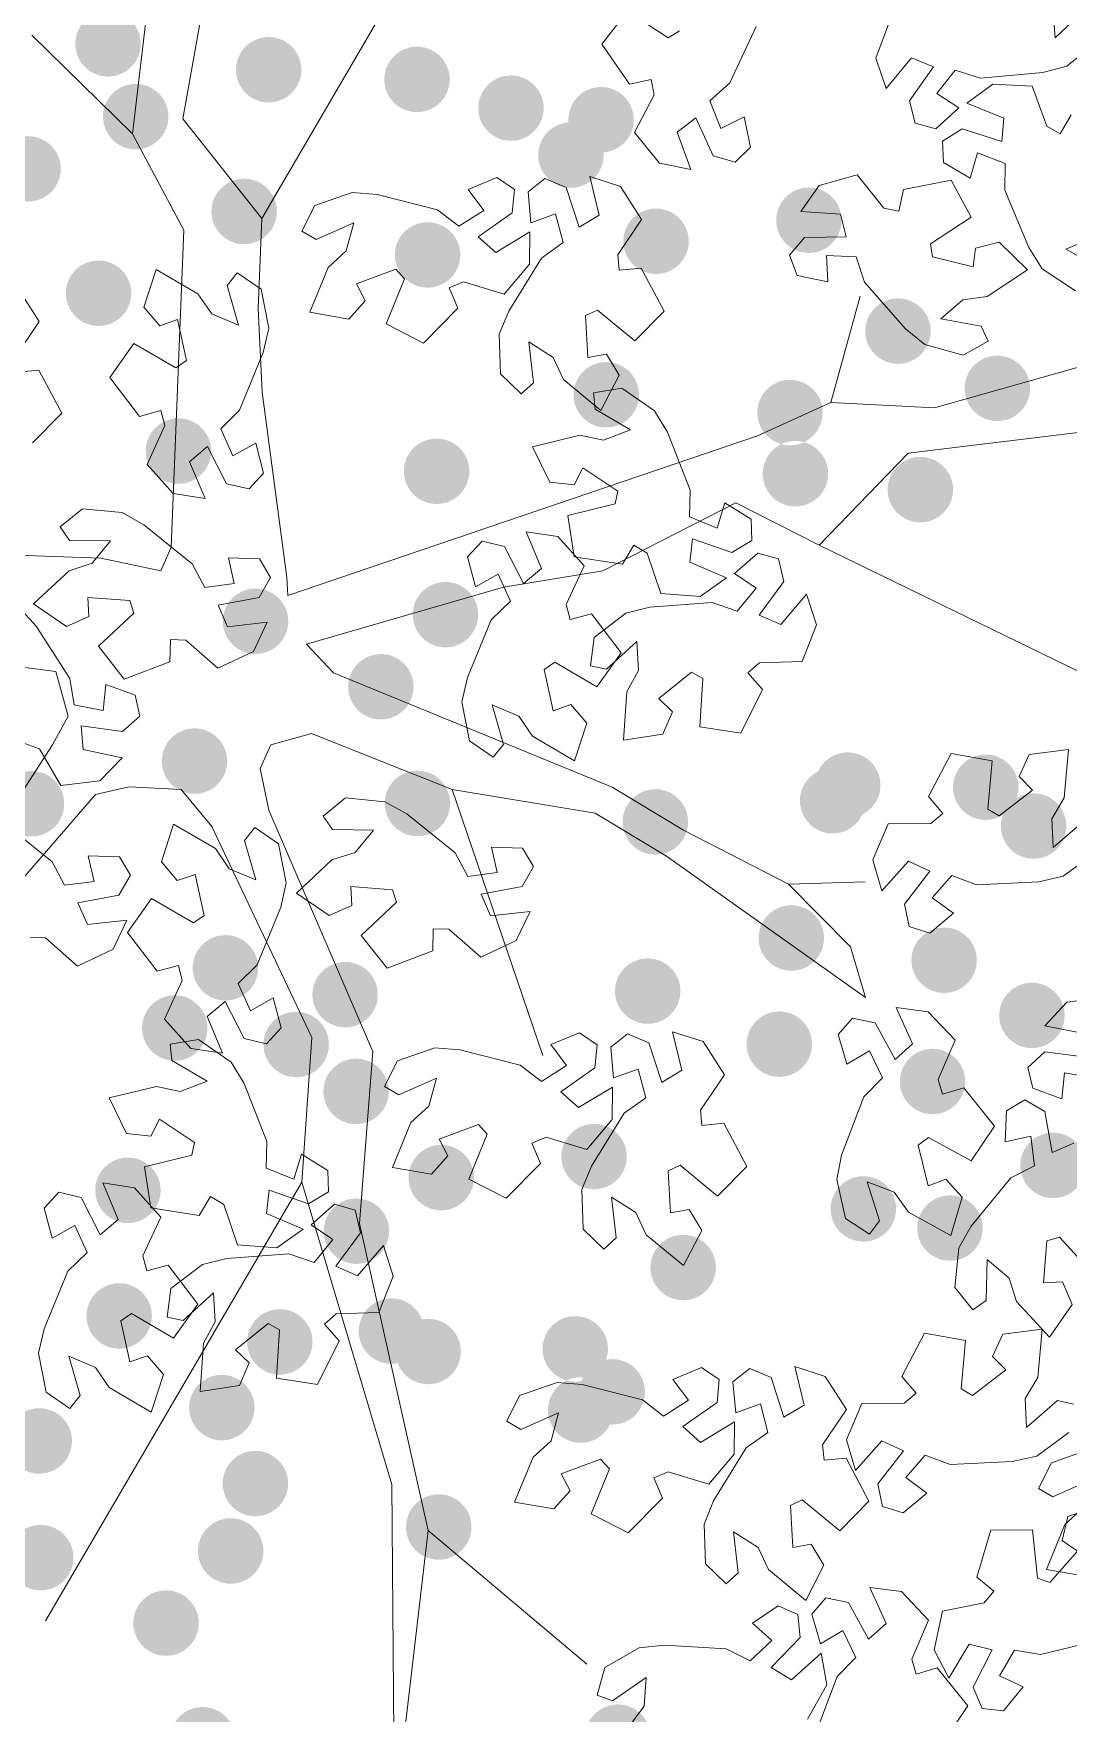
# Model space of a CAD drawing. Header units: millimetres. Extents: x 935 to 13922, y 3203 to 7816.
# Drawn here: x 5899.6 to 5955.5, y 3248.8 to 3339.5 of the extents above; entities that cross this region are included whole.
import ezdxf

# ---------------------------------------------------------------- set-up
doc = ezdxf.new("R2010")
doc.units = ezdxf.units.MM
doc.layers.add('ALBERI frutti - Fruit', color=7, linetype='Continuous', lineweight=5, true_color=0xfd8930)
doc.layers.add('Albero_tronco', color=7, linetype='Continuous', lineweight=5, true_color=0x846648)
doc.layers.add('ALBERO - TREE', color=96, linetype='Continuous', lineweight=5)

msp = doc.modelspace()

# ---------------------------------------------------------------- hatches: boundary and pattern name
at = {"layer": 'ALBERI frutti - Fruit', "lineweight": 30}
h = msp.add_hatch(color=256, dxfattribs=at)
h.dxf.hatch_style = 1
edge = h.paths.add_edge_path()
edge.add_arc((5879.353, 3369.494), 1.767, 0, 360)
edge = h.paths.add_edge_path()
edge.add_arc((5871.902, 3369.607), 1.767, 0, 360)
edge = h.paths.add_edge_path()
edge.add_arc((5881.849, 3357.175), 1.767, 0, 360)
edge = h.paths.add_edge_path()
edge.add_arc((5882.989, 3349.076), 1.767, 0, 360)
edge = h.paths.add_edge_path()
edge.add_arc((5906.652, 3354.479), 1.767, 0, 360)
edge = h.paths.add_edge_path()
edge.add_arc((5909.391, 3357.727), 1.767, 0, 360)
edge = h.paths.add_edge_path()
edge.add_arc((5894.21, 3343.027), 1.767, 0, 360)
edge = h.paths.add_edge_path()
edge.add_arc((5899.335, 3332.182), 1.767, 0, 360)
edge = h.paths.add_edge_path()
edge.add_arc((5903.652, 3338.933), 1.767, 0, 360)
edge = h.paths.add_edge_path()
edge.add_arc((5904.124, 3345.716), 1.767, 0, 360)
edge = h.paths.add_edge_path()
edge.add_arc((5939.302, 3353.604), 1.767, 0, 360)
edge = h.paths.add_edge_path()
edge.add_arc((5943.841, 3344.711), 1.767, 0, 360)
edge = h.paths.add_edge_path()
edge.add_arc((5947.578, 3351.588), 1.767, 0, 360)
edge = h.paths.add_edge_path()
edge.add_arc((5948.202, 3358.136), 1.767, 0, 360)
edge = h.paths.add_edge_path()
edge.add_arc((5939.95, 3359.336), 1.767, 0, 360)
edge = h.paths.add_edge_path()
edge.add_arc((5953.033, 3365.382), 1.767, 0, 360)
edge = h.paths.add_edge_path()
edge.add_arc((5942.182, 3366.746), 1.767, 0, 360)
edge = h.paths.add_edge_path()
edge.add_arc((5932.606, 3365.604), 1.767, 0, 360)
edge = h.paths.add_edge_path()
edge.add_arc((5917.784, 3372.902), 1.767, 0, 360)
edge = h.paths.add_edge_path()
edge.add_arc((5921.273, 3376.796), 1.767, 0, 360)
edge = h.paths.add_edge_path()
edge.add_arc((5940.171, 3384.403), 1.767, 0, 360)
edge = h.paths.add_edge_path()
edge.add_arc((5945.71, 3392.101), 1.767, 0, 360)
edge = h.paths.add_edge_path()
edge.add_arc((5939.881, 3387.707), 1.767, 0, 360)
edge = h.paths.add_edge_path()
edge.add_arc((5929.955, 3388.666), 1.767, 0, 360)
edge = h.paths.add_edge_path()
edge.add_arc((5924.81, 3404.142), 1.767, 0, 360)
edge = h.paths.add_edge_path()
edge.add_arc((5928.046, 3401.609), 1.767, 0, 360)
edge = h.paths.add_edge_path()
edge.add_arc((5932.644, 3396.953), 1.767, 0, 360)
edge = h.paths.add_edge_path()
edge.add_arc((5940.898, 3398.092), 1.767, 0, 360)
edge = h.paths.add_edge_path()
edge.add_arc((5902.538, 3394.149), 1.767, 0, 360)
edge = h.paths.add_edge_path()
edge.add_arc((5906.851, 3385.628), 1.767, 0, 360)
edge = h.paths.add_edge_path()
edge.add_arc((5911.016, 3376.437), 1.767, 0, 360)
edge = h.paths.add_edge_path()
edge.add_arc((5920.795, 3384.537), 1.767, 0, 360)
edge = h.paths.add_edge_path()
edge.add_arc((5898.914, 3366.584), 1.767, 0, 360)
edge = h.paths.add_edge_path()
edge.add_arc((5907.719, 3368.889), 1.767, 0, 360)
edge = h.paths.add_edge_path()
edge.add_arc((5915.853, 3356.28), 1.767, 0, 360)
edge = h.paths.add_edge_path()
edge.add_arc((5916.463, 3343.507), 1.767, 0, 360)
edge = h.paths.add_edge_path()
edge.add_arc((5920.338, 3337.012), 1.767, 0, 360)
edge = h.paths.add_edge_path()
edge.add_arc((5930.28, 3334.834), 1.767, 0, 360)
edge = h.paths.add_edge_path()
edge.add_arc((5920.91, 3327.535), 1.767, 0, 360)
edge = h.paths.add_edge_path()
edge.add_arc((5912.328, 3337.532), 1.767, 0, 360)
edge = h.paths.add_edge_path()
edge.add_arc((5911.005, 3329.882), 1.767, 0, 360)
edge = h.paths.add_edge_path()
edge.add_arc((5888.234, 3365.395), 1.767, 0, 360)
edge = h.paths.add_edge_path()
edge.add_arc((5919.757, 3366.604), 1.767, 0, 360)
edge = h.paths.add_edge_path()
edge.add_arc((5932.194, 3356.469), 1.767, 0, 360)
edge = h.paths.add_edge_path()
edge.add_arc((5879.98, 3391.027), 1.767, 0, 360)
edge = h.paths.add_edge_path()
edge.add_arc((5875.825, 3385.561), 1.767, 0, 360)
edge = h.paths.add_edge_path()
edge.add_arc((5892.255, 3383.828), 1.767, 0, 360)
edge = h.paths.add_edge_path()
edge.add_arc((5890.716, 3395.983), 1.767, 0, 360)
edge = h.paths.add_edge_path()
edge.add_arc((5904.544, 3403.684), 1.767, 0, 360)
edge = h.paths.add_edge_path()
edge.add_arc((5877.424, 3345.69), 1.767, 0, 360)
h = msp.add_hatch(color=256, dxfattribs=at)
h.dxf.hatch_style = 1
edge = h.paths.add_edge_path()
edge.add_arc((5879.957, 3300.813), 1.767, 0, 360)
edge = h.paths.add_edge_path()
edge.add_arc((5872.506, 3300.926), 1.767, 0, 360)
edge = h.paths.add_edge_path()
edge.add_arc((5882.453, 3288.493), 1.767, 0, 360)
edge = h.paths.add_edge_path()
edge.add_arc((5883.593, 3280.395), 1.767, 0, 360)
edge = h.paths.add_edge_path()
edge.add_arc((5907.256, 3285.797), 1.767, 0, 360)
edge = h.paths.add_edge_path()
edge.add_arc((5909.995, 3289.045), 1.767, 0, 360)
edge = h.paths.add_edge_path()
edge.add_arc((5894.814, 3274.345), 1.767, 0, 360)
edge = h.paths.add_edge_path()
edge.add_arc((5899.939, 3263.5), 1.767, 0, 360)
edge = h.paths.add_edge_path()
edge.add_arc((5904.256, 3270.251), 1.767, 0, 360)
edge = h.paths.add_edge_path()
edge.add_arc((5904.728, 3277.034), 1.767, 0, 360)
edge = h.paths.add_edge_path()
edge.add_arc((5939.906, 3284.923), 1.767, 0, 360)
edge = h.paths.add_edge_path()
edge.add_arc((5944.445, 3276.029), 1.767, 0, 360)
edge = h.paths.add_edge_path()
edge.add_arc((5948.182, 3282.907), 1.767, 0, 360)
edge = h.paths.add_edge_path()
edge.add_arc((5948.806, 3289.454), 1.767, 0, 360)
edge = h.paths.add_edge_path()
edge.add_arc((5940.554, 3290.654), 1.767, 0, 360)
edge = h.paths.add_edge_path()
edge.add_arc((5953.637, 3296.7), 1.767, 0, 360)
edge = h.paths.add_edge_path()
edge.add_arc((5942.786, 3298.065), 1.767, 0, 360)
edge = h.paths.add_edge_path()
edge.add_arc((5933.21, 3296.922), 1.767, 0, 360)
edge = h.paths.add_edge_path()
edge.add_arc((5918.388, 3304.22), 1.767, 0, 360)
edge = h.paths.add_edge_path()
edge.add_arc((5921.877, 3308.114), 1.767, 0, 360)
edge = h.paths.add_edge_path()
edge.add_arc((5940.775, 3315.721), 1.767, 0, 360)
edge = h.paths.add_edge_path()
edge.add_arc((5946.314, 3323.42), 1.767, 0, 360)
edge = h.paths.add_edge_path()
edge.add_arc((5940.485, 3319.025), 1.767, 0, 360)
edge = h.paths.add_edge_path()
edge.add_arc((5930.559, 3319.985), 1.767, 0, 360)
edge = h.paths.add_edge_path()
edge.add_arc((5925.414, 3335.46), 1.767, 0, 360)
edge = h.paths.add_edge_path()
edge.add_arc((5928.651, 3332.927), 1.767, 0, 360)
edge = h.paths.add_edge_path()
edge.add_arc((5933.248, 3328.272), 1.767, 0, 360)
edge = h.paths.add_edge_path()
edge.add_arc((5941.502, 3329.41), 1.767, 0, 360)
edge = h.paths.add_edge_path()
edge.add_arc((5903.143, 3325.467), 1.767, 0, 360)
edge = h.paths.add_edge_path()
edge.add_arc((5907.455, 3316.946), 1.767, 0, 360)
edge = h.paths.add_edge_path()
edge.add_arc((5911.62, 3307.755), 1.767, 0, 360)
edge = h.paths.add_edge_path()
edge.add_arc((5921.399, 3315.855), 1.767, 0, 360)
edge = h.paths.add_edge_path()
edge.add_arc((5899.518, 3297.902), 1.767, 0, 360)
edge = h.paths.add_edge_path()
edge.add_arc((5908.323, 3300.207), 1.767, 0, 360)
edge = h.paths.add_edge_path()
edge.add_arc((5916.457, 3287.598), 1.767, 0, 360)
edge = h.paths.add_edge_path()
edge.add_arc((5917.067, 3274.826), 1.767, 0, 360)
edge = h.paths.add_edge_path()
edge.add_arc((5920.942, 3268.331), 1.767, 0, 360)
edge = h.paths.add_edge_path()
edge.add_arc((5930.884, 3266.152), 1.767, 0, 360)
edge = h.paths.add_edge_path()
edge.add_arc((5921.514, 3258.854), 1.767, 0, 360)
edge = h.paths.add_edge_path()
edge.add_arc((5912.932, 3268.85), 1.767, 0, 360)
edge = h.paths.add_edge_path()
edge.add_arc((5911.609, 3261.2), 1.767, 0, 360)
edge = h.paths.add_edge_path()
edge.add_arc((5888.838, 3296.713), 1.767, 0, 360)
edge = h.paths.add_edge_path()
edge.add_arc((5920.361, 3297.923), 1.767, 0, 360)
edge = h.paths.add_edge_path()
edge.add_arc((5932.798, 3287.788), 1.767, 0, 360)
edge = h.paths.add_edge_path()
edge.add_arc((5880.584, 3322.345), 1.767, 0, 360)
edge = h.paths.add_edge_path()
edge.add_arc((5876.429, 3316.88), 1.767, 0, 360)
edge = h.paths.add_edge_path()
edge.add_arc((5892.859, 3315.146), 1.767, 0, 360)
edge = h.paths.add_edge_path()
edge.add_arc((5891.32, 3327.302), 1.767, 0, 360)
edge = h.paths.add_edge_path()
edge.add_arc((5905.148, 3335.002), 1.767, 0, 360)
edge = h.paths.add_edge_path()
edge.add_arc((5878.028, 3277.008), 1.767, 0, 360)
h = msp.add_hatch(color=256, dxfattribs=at)
h.dxf.hatch_style = 1
edge = h.paths.add_edge_path()
edge.add_arc((5951.052, 3298.796), 1.767, 0, 360)
edge = h.paths.add_edge_path()
edge.add_arc((5943.601, 3298.909), 1.767, 0, 360)
edge = h.paths.add_edge_path()
edge.add_arc((5953.548, 3286.476), 1.767, 0, 360)
edge = h.paths.add_edge_path()
edge.add_arc((5954.688, 3278.378), 1.767, 0, 360)
edge = h.paths.add_edge_path()
edge.add_arc((5978.351, 3283.781), 1.767, 0, 360)
edge = h.paths.add_edge_path()
edge.add_arc((5981.09, 3287.029), 1.767, 0, 360)
edge = h.paths.add_edge_path()
edge.add_arc((5965.909, 3272.329), 1.767, 0, 360)
edge = h.paths.add_edge_path()
edge.add_arc((5971.034, 3261.484), 1.767, 0, 360)
edge = h.paths.add_edge_path()
edge.add_arc((5975.351, 3268.235), 1.767, 0, 360)
edge = h.paths.add_edge_path()
edge.add_arc((5975.823, 3275.017), 1.767, 0, 360)
edge = h.paths.add_edge_path()
edge.add_arc((6011.001, 3282.906), 1.767, 0, 360)
edge = h.paths.add_edge_path()
edge.add_arc((6015.54, 3274.012), 1.767, 0, 360)
edge = h.paths.add_edge_path()
edge.add_arc((6019.277, 3280.89), 1.767, 0, 360)
edge = h.paths.add_edge_path()
edge.add_arc((6019.901, 3287.438), 1.767, 0, 360)
edge = h.paths.add_edge_path()
edge.add_arc((6011.649, 3288.638), 1.767, 0, 360)
edge = h.paths.add_edge_path()
edge.add_arc((6024.732, 3294.683), 1.767, 0, 360)
edge = h.paths.add_edge_path()
edge.add_arc((6013.881, 3296.048), 1.767, 0, 360)
edge = h.paths.add_edge_path()
edge.add_arc((6004.305, 3294.905), 1.767, 0, 360)
edge = h.paths.add_edge_path()
edge.add_arc((5989.483, 3302.203), 1.767, 0, 360)
edge = h.paths.add_edge_path()
edge.add_arc((5992.972, 3306.098), 1.767, 0, 360)
edge = h.paths.add_edge_path()
edge.add_arc((6011.87, 3313.705), 1.767, 0, 360)
edge = h.paths.add_edge_path()
edge.add_arc((6017.409, 3321.403), 1.767, 0, 360)
edge = h.paths.add_edge_path()
edge.add_arc((6011.58, 3317.009), 1.767, 0, 360)
edge = h.paths.add_edge_path()
edge.add_arc((6001.654, 3317.968), 1.767, 0, 360)
edge = h.paths.add_edge_path()
edge.add_arc((5996.509, 3333.444), 1.767, 0, 360)
edge = h.paths.add_edge_path()
edge.add_arc((5999.745, 3330.91), 1.767, 0, 360)
edge = h.paths.add_edge_path()
edge.add_arc((6004.343, 3326.255), 1.767, 0, 360)
edge = h.paths.add_edge_path()
edge.add_arc((6012.597, 3327.393), 1.767, 0, 360)
edge = h.paths.add_edge_path()
edge.add_arc((5974.237, 3323.451), 1.767, 0, 360)
edge = h.paths.add_edge_path()
edge.add_arc((5978.55, 3314.929), 1.767, 0, 360)
edge = h.paths.add_edge_path()
edge.add_arc((5982.715, 3305.739), 1.767, 0, 360)
edge = h.paths.add_edge_path()
edge.add_arc((5992.494, 3313.839), 1.767, 0, 360)
edge = h.paths.add_edge_path()
edge.add_arc((5970.613, 3295.885), 1.767, 0, 360)
edge = h.paths.add_edge_path()
edge.add_arc((5979.418, 3298.191), 1.767, 0, 360)
edge = h.paths.add_edge_path()
edge.add_arc((5987.552, 3285.582), 1.767, 0, 360)
edge = h.paths.add_edge_path()
edge.add_arc((5988.162, 3272.809), 1.767, 0, 360)
edge = h.paths.add_edge_path()
edge.add_arc((5992.037, 3266.314), 1.767, 0, 360)
edge = h.paths.add_edge_path()
edge.add_arc((6001.979, 3264.136), 1.767, 0, 360)
edge = h.paths.add_edge_path()
edge.add_arc((5992.609, 3256.837), 1.767, 0, 360)
edge = h.paths.add_edge_path()
edge.add_arc((5984.027, 3266.834), 1.767, 0, 360)
edge = h.paths.add_edge_path()
edge.add_arc((5982.704, 3259.184), 1.767, 0, 360)
edge = h.paths.add_edge_path()
edge.add_arc((5959.933, 3294.697), 1.767, 0, 360)
edge = h.paths.add_edge_path()
edge.add_arc((5991.456, 3295.906), 1.767, 0, 360)
edge = h.paths.add_edge_path()
edge.add_arc((6003.893, 3285.771), 1.767, 0, 360)
edge = h.paths.add_edge_path()
edge.add_arc((5951.679, 3320.328), 1.767, 0, 360)
edge = h.paths.add_edge_path()
edge.add_arc((5947.524, 3314.863), 1.767, 0, 360)
edge = h.paths.add_edge_path()
edge.add_arc((5963.954, 3313.129), 1.767, 0, 360)
edge = h.paths.add_edge_path()
edge.add_arc((5962.415, 3325.285), 1.767, 0, 360)
edge = h.paths.add_edge_path()
edge.add_arc((5976.243, 3332.986), 1.767, 0, 360)
edge = h.paths.add_edge_path()
edge.add_arc((5949.123, 3274.992), 1.767, 0, 360)
h = msp.add_hatch(color=256, dxfattribs=at)
h.dxf.hatch_style = 1
edge = h.paths.add_edge_path()
edge.add_arc((5868.356, 3250.258), 1.767, 0, 360)
edge = h.paths.add_edge_path()
edge.add_arc((5860.906, 3250.372), 1.767, 0, 360)
edge = h.paths.add_edge_path()
edge.add_arc((5870.852, 3237.939), 1.767, 0, 360)
edge = h.paths.add_edge_path()
edge.add_arc((5871.992, 3229.841), 1.767, 0, 360)
edge = h.paths.add_edge_path()
edge.add_arc((5895.656, 3235.243), 1.767, 0, 360)
edge = h.paths.add_edge_path()
edge.add_arc((5898.395, 3238.491), 1.767, 0, 360)
edge = h.paths.add_edge_path()
edge.add_arc((5883.213, 3223.791), 1.767, 0, 360)
edge = h.paths.add_edge_path()
edge.add_arc((5888.338, 3212.946), 1.767, 0, 360)
edge = h.paths.add_edge_path()
edge.add_arc((5892.655, 3219.697), 1.767, 0, 360)
edge = h.paths.add_edge_path()
edge.add_arc((5893.128, 3226.48), 1.767, 0, 360)
edge = h.paths.add_edge_path()
edge.add_arc((5928.306, 3234.368), 1.767, 0, 360)
edge = h.paths.add_edge_path()
edge.add_arc((5932.844, 3225.475), 1.767, 0, 360)
edge = h.paths.add_edge_path()
edge.add_arc((5936.581, 3232.353), 1.767, 0, 360)
edge = h.paths.add_edge_path()
edge.add_arc((5937.205, 3238.9), 1.767, 0, 360)
edge = h.paths.add_edge_path()
edge.add_arc((5928.953, 3240.1), 1.767, 0, 360)
edge = h.paths.add_edge_path()
edge.add_arc((5942.036, 3246.146), 1.767, 0, 360)
edge = h.paths.add_edge_path()
edge.add_arc((5931.185, 3247.51), 1.767, 0, 360)
edge = h.paths.add_edge_path()
edge.add_arc((5921.609, 3246.368), 1.767, 0, 360)
edge = h.paths.add_edge_path()
edge.add_arc((5906.787, 3253.666), 1.767, 0, 360)
edge = h.paths.add_edge_path()
edge.add_arc((5910.276, 3257.56), 1.767, 0, 360)
edge = h.paths.add_edge_path()
edge.add_arc((5929.174, 3265.167), 1.767, 0, 360)
edge = h.paths.add_edge_path()
edge.add_arc((5934.713, 3272.865), 1.767, 0, 360)
edge = h.paths.add_edge_path()
edge.add_arc((5928.885, 3268.471), 1.767, 0, 360)
edge = h.paths.add_edge_path()
edge.add_arc((5918.959, 3269.431), 1.767, 0, 360)
edge = h.paths.add_edge_path()
edge.add_arc((5913.813, 3284.906), 1.767, 0, 360)
edge = h.paths.add_edge_path()
edge.add_arc((5917.05, 3282.373), 1.767, 0, 360)
edge = h.paths.add_edge_path()
edge.add_arc((5921.647, 3277.718), 1.767, 0, 360)
edge = h.paths.add_edge_path()
edge.add_arc((5929.901, 3278.856), 1.767, 0, 360)
edge = h.paths.add_edge_path()
edge.add_arc((5891.542, 3274.913), 1.767, 0, 360)
edge = h.paths.add_edge_path()
edge.add_arc((5895.854, 3266.392), 1.767, 0, 360)
edge = h.paths.add_edge_path()
edge.add_arc((5900.019, 3257.201), 1.767, 0, 360)
edge = h.paths.add_edge_path()
edge.add_arc((5909.799, 3265.301), 1.767, 0, 360)
edge = h.paths.add_edge_path()
edge.add_arc((5887.917, 3247.348), 1.767, 0, 360)
edge = h.paths.add_edge_path()
edge.add_arc((5896.723, 3249.653), 1.767, 0, 360)
edge = h.paths.add_edge_path()
edge.add_arc((5904.856, 3237.044), 1.767, 0, 360)
edge = h.paths.add_edge_path()
edge.add_arc((5905.466, 3224.271), 1.767, 0, 360)
edge = h.paths.add_edge_path()
edge.add_arc((5909.341, 3217.776), 1.767, 0, 360)
edge = h.paths.add_edge_path()
edge.add_arc((5919.283, 3215.598), 1.767, 0, 360)
edge = h.paths.add_edge_path()
edge.add_arc((5909.914, 3208.3), 1.767, 0, 360)
edge = h.paths.add_edge_path()
edge.add_arc((5901.331, 3218.296), 1.767, 0, 360)
edge = h.paths.add_edge_path()
edge.add_arc((5900.008, 3210.646), 1.767, 0, 360)
edge = h.paths.add_edge_path()
edge.add_arc((5877.238, 3246.159), 1.767, 0, 360)
edge = h.paths.add_edge_path()
edge.add_arc((5908.76, 3247.369), 1.767, 0, 360)
edge = h.paths.add_edge_path()
edge.add_arc((5921.198, 3237.233), 1.767, 0, 360)
edge = h.paths.add_edge_path()
edge.add_arc((5868.983, 3271.791), 1.767, 0, 360)
edge = h.paths.add_edge_path()
edge.add_arc((5864.828, 3266.325), 1.767, 0, 360)
edge = h.paths.add_edge_path()
edge.add_arc((5881.259, 3264.592), 1.767, 0, 360)
edge = h.paths.add_edge_path()
edge.add_arc((5879.719, 3276.748), 1.767, 0, 360)
edge = h.paths.add_edge_path()
edge.add_arc((5893.547, 3284.448), 1.767, 0, 360)
edge = h.paths.add_edge_path()
edge.add_arc((5866.428, 3226.454), 1.767, 0, 360)

# ---------------------------------------------------------------- linework, layer by layer
at = {"layer": 'ALBERO - TREE', "lineweight": 9}
for points in [[(5938.663, 3339.863), (5937.232, 3336.818), (5936.158, 3335.861), (5936.739, 3334.367), (5938.01, 3334.992), (5938.354, 3333.352), (5937.529, 3332.539), (5936.328, 3332.883), (5936.328, 3332.883), (5935.402, 3334.935), (5934.388, 3334.162), (5935.126, 3332.147), (5933.427, 3332.494), (5932.088, 3334.141), (5933.153, 3336.18), (5932.981, 3336.999), (5931.812, 3336.746), (5931.812, 3336.746), (5930.319, 3338.918), (5931.708, 3340.693), (5933.907, 3339.264), (5934.508, 3339.632)], [(5954.675, 3340.818), (5954.807, 3339.26), (5956.414, 3340.789)], [(5957.104, 3339.082), (5955.432, 3337.735), (5954.129, 3337.385), (5950.779, 3337.072), (5949.409, 3337.512), (5948.417, 3336.251), (5949.601, 3335.475), (5948.364, 3334.345), (5947.244, 3334.643), (5946.93, 3335.852), (5946.93, 3335.852), (5948.227, 3337.692), (5947.047, 3338.172), (5945.685, 3336.514), (5945.121, 3338.153), (5945.86, 3340.143)], [(5955.892, 3325.595), (5954.108, 3326.789), (5953.386, 3327.928), (5952.087, 3331.032), (5952.098, 3332.471), (5950.6, 3333.042), (5950.212, 3331.68), (5948.764, 3332.525), (5948.714, 3333.682), (5949.775, 3334.342), (5949.775, 3334.342), (5951.918, 3333.653), (5952.025, 3334.923), (5950.035, 3335.728), (5951.432, 3336.755), (5953.552, 3336.643), (5954.35, 3334.486), (5955.073, 3334.064), (5955.67, 3335.1)], [(5956.824, 3328.431), (5955.378, 3327.841), (5957.316, 3326.762)], [(5898.798, 3325.724), (5899.941, 3323.936), (5898.652, 3322.031)], [(5898.729, 3321.198), (5899.919, 3321.315), (5899.919, 3321.315), (5901.156, 3318.988), (5899.573, 3317.383)], [(5898.863, 3308.494), (5899.771, 3307.496), (5901.584, 3304.662), (5901.82, 3303.243), (5903.395, 3302.938), (5903.543, 3304.346), (5905.114, 3303.763), (5905.362, 3302.631), (5904.431, 3301.799), (5904.431, 3301.799), (5902.201, 3302.109), (5902.315, 3300.84), (5904.413, 3300.389), (5903.214, 3299.137), (5901.107, 3298.883), (5899.949, 3300.87), (5899.165, 3301.162)], [(5956.973, 3295.254), (5955.241, 3293.985), (5953.924, 3293.694), (5950.563, 3293.534), (5949.215, 3294.035), (5948.167, 3292.821), (5949.314, 3291.992), (5948.026, 3290.919), (5946.921, 3291.268), (5946.663, 3292.49), (5946.663, 3292.49), (5948.042, 3294.269), (5946.885, 3294.803), (5945.45, 3293.208), (5944.961, 3294.871), (5945.789, 3296.825), (5948.09, 3296.84), (5948.733, 3297.374), (5947.963, 3298.289), (5947.963, 3298.289), (5949.183, 3300.625), (5951.401, 3300.228), (5951.168, 3297.617), (5951.775, 3297.258), (5953.572, 3298.639), (5952.857, 3299.368), (5953.407, 3300.571), (5955.531, 3300.84), (5955.296, 3298.231), (5954.626, 3297.098), (5954.686, 3295.536), (5956.361, 3296.99)], [(5898.012, 3296.884), (5900.631, 3294.772), (5901.306, 3293.501), (5902.896, 3293.712), (5902.589, 3295.094), (5904.264, 3295.04), (5904.858, 3294.046), (5904.24, 3292.961), (5904.24, 3292.961), (5902.027, 3292.547), (5902.537, 3291.38), (5904.67, 3291.618), (5903.93, 3290.05), (5902.013, 3289.14), (5900.284, 3290.657), (5899.448, 3290.685)], [(5956.355, 3285.495), (5954.252, 3285.921), (5955.437, 3287.187), (5957.541, 3287.466)], [(5956.877, 3283.098), (5955.299, 3283.384), (5955.167, 3281.975), (5953.589, 3282.539), (5953.328, 3283.668), (5954.25, 3284.511), (5954.25, 3284.511), (5956.483, 3284.227)], [(5956.809, 3272.586), (5955.028, 3274.51), (5954.355, 3274.301), (5954.174, 3272.041), (5955.194, 3272.084), (5955.717, 3270.868), (5954.492, 3269.112), (5952.715, 3271.038), (5952.324, 3272.294), (5951.125, 3273.296), (5951.08, 3271.079), (5950.349, 3270.577), (5949.382, 3271.79), (5949.602, 3273.926), (5950.27, 3275.098), (5952.405, 3277.698), (5953.682, 3278.362), (5953.485, 3279.953), (5952.1, 3279.659), (5952.168, 3281.333), (5953.168, 3281.919), (5954.247, 3281.291), (5954.247, 3281.291), (5954.642, 3279.074), (5955.814, 3279.575)], [(5955.538, 3263.952), (5953.806, 3262.683), (5952.489, 3262.393), (5949.128, 3262.232), (5947.78, 3262.733), (5946.731, 3261.52), (5947.879, 3260.69), (5946.591, 3259.618), (5945.486, 3259.966), (5945.228, 3261.188), (5945.228, 3261.188), (5946.607, 3262.968), (5945.45, 3263.501), (5944.014, 3261.906), (5943.526, 3263.57), (5944.354, 3265.524), (5946.655, 3265.538), (5947.298, 3266.073), (5946.528, 3266.988), (5946.528, 3266.988), (5947.748, 3269.324), (5949.966, 3268.927), (5949.733, 3266.316), (5950.34, 3265.957), (5952.137, 3267.338), (5951.422, 3268.066), (5951.972, 3269.269), (5954.096, 3269.539), (5953.86, 3266.929), (5953.191, 3265.796), (5953.251, 3264.235), (5954.926, 3265.688), (5955.789, 3265.483)], [(5956.698, 3261.386), (5954.67, 3260.489), (5953.906, 3260.939), (5954.596, 3262.328), (5956.624, 3263.033)], [(5957.288, 3252.759), (5954.018, 3251.97), (5952.599, 3252.21), (5951.797, 3250.82), (5953.08, 3250.221), (5952.017, 3248.926), (5950.866, 3249.061), (5950.383, 3250.213), (5950.383, 3250.213), (5951.403, 3252.219), (5950.166, 3252.526), (5949.056, 3250.69), (5948.263, 3252.232), (5948.71, 3254.307), (5950.967, 3254.753), (5951.498, 3255.399), (5950.57, 3256.153), (5950.57, 3256.153), (5951.33, 3258.677), (5953.583, 3258.703), (5953.845, 3256.095), (5954.508, 3255.856), (5956.014, 3257.55), (5955.175, 3258.131), (5955.489, 3259.417), (5957.525, 3260.08)], [(5956.442, 3256.198), (5954.332, 3256.565), (5955.325, 3258.99), (5956.298, 3259.876)], [(5941.837, 3247.634), (5943.036, 3250.778), (5944.035, 3251.813), (5943.343, 3253.259), (5942.124, 3252.54), (5941.657, 3254.15), (5942.419, 3255.023), (5943.642, 3254.77), (5943.642, 3254.77), (5944.72, 3252.793), (5945.672, 3253.64), (5944.786, 3255.594), (5946.506, 3255.375), (5947.964, 3253.833), (5947.056, 3251.72), (5947.288, 3250.917), (5948.435, 3251.256), (5948.435, 3251.256), (5950.087, 3249.202), (5948.834, 3247.328)], [(5931.823, 3248.121), (5932.613, 3249.173), (5932.723, 3250.732), (5930.899, 3249.47), (5930.064, 3249.768), (5930.481, 3251.263), (5932.34, 3252.335), (5933.682, 3252.48), (5937.04, 3252.273), (5938.325, 3251.628), (5939.5, 3252.72), (5938.45, 3253.67), (5939.847, 3254.595), (5940.907, 3254.128), (5941.03, 3252.885), (5941.03, 3252.885), (5939.465, 3251.267), (5940.557, 3250.61), (5942.158, 3252.039), (5942.463, 3250.332), (5941.426, 3248.48)]]:
    msp.add_lwpolyline(points, dxfattribs=at)
for points in [[(5914.817, 3330.203), (5916.845, 3330.908), (5918.19, 3330.798), (5921.449, 3329.964), (5922.591, 3329.088), (5923.949, 3329.94), (5923.096, 3331.071), (5924.642, 3331.717), (5925.596, 3331.059), (5925.484, 3329.815), (5925.484, 3329.815), (5923.643, 3328.52), (5924.592, 3327.67), (5926.433, 3328.773), (5926.411, 3327.039), (5925.045, 3325.415), (5922.842, 3326.077), (5922.07, 3325.755), (5922.537, 3324.654), (5922.537, 3324.654), (5920.685, 3322.779), (5918.681, 3323.811), (5919.671, 3326.238), (5919.196, 3326.76), (5917.072, 3325.968), (5917.542, 3325.062), (5916.663, 3324.073), (5914.553, 3324.44), (5915.546, 3326.865), (5916.519, 3327.751), (5916.919, 3329.261), (5914.891, 3328.364), (5914.127, 3328.814)], [(5924.852, 3321.11), (5924.784, 3323.256), (5925.29, 3324.507), (5927.058, 3327.369), (5928.234, 3328.197), (5927.826, 3329.749), (5926.493, 3329.271), (5926.337, 3330.94), (5927.249, 3331.654), (5928.403, 3331.176), (5928.403, 3331.176), (5929.09, 3329.032), (5930.185, 3329.685), (5929.681, 3331.771), (5931.33, 3331.233), (5932.472, 3329.444), (5931.183, 3327.539), (5931.261, 3326.706), (5932.451, 3326.824), (5932.451, 3326.824), (5933.687, 3324.497), (5932.105, 3322.892), (5930.083, 3324.561), (5929.444, 3324.263), (5929.567, 3322), (5930.572, 3322.178), (5931.253, 3321.044), (5930.274, 3319.14), (5928.255, 3320.81), (5927.7, 3322.003), (5926.378, 3322.836), (5926.629, 3320.632), (5925.972, 3320.037)], [(5949.835, 3322.124), (5947.764, 3322.69), (5946.717, 3323.541), (5944.501, 3326.072), (5944.055, 3327.44), (5942.452, 3327.506), (5942.517, 3326.091), (5940.876, 3326.432), (5940.461, 3327.514), (5941.258, 3328.477), (5941.258, 3328.477), (5943.509, 3328.504), (5943.206, 3329.742), (5941.065, 3329.873), (5942.063, 3331.291), (5944.108, 3331.858), (5945.551, 3330.066), (5946.369, 3329.895), (5946.607, 3331.067), (5946.607, 3331.067), (5949.195, 3331.565), (5950.264, 3329.581), (5948.075, 3328.139), (5948.171, 3327.441), (5950.371, 3326.893), (5950.496, 3327.906), (5951.78, 3328.224), (5953.312, 3326.728), (5951.122, 3325.289), (5949.819, 3325.109), (5948.634, 3324.09), (5950.814, 3323.683), (5951.19, 3322.88)], [(5911.915, 3325.695), (5912.333, 3323.589), (5912.038, 3322.273), (5910.762, 3319.16), (5909.737, 3318.151), (5910.393, 3316.687), (5911.63, 3317.376), (5912.057, 3315.755), (5911.273, 3314.901), (5910.057, 3315.185), (5910.057, 3315.185), (5909.028, 3317.187), (5908.055, 3316.364), (5908.893, 3314.389), (5907.179, 3314.65), (5905.759, 3316.228), (5906.719, 3318.318), (5906.507, 3319.127), (5905.352, 3318.816), (5905.352, 3318.816), (5903.752, 3320.91), (5905.05, 3322.752), (5907.318, 3321.436), (5907.9, 3321.834), (5907.409, 3324.047), (5906.446, 3323.707), (5905.589, 3324.715), (5906.244, 3326.753), (5908.508, 3325.435), (5909.251, 3324.349), (5910.692, 3323.743), (5910.084, 3325.876), (5910.635, 3326.571)], [(5931.404, 3320.345), (5933.163, 3319.114), (5933.862, 3317.96), (5935.095, 3314.83), (5935.054, 3313.392), (5936.541, 3312.79), (5936.957, 3314.143), (5938.387, 3313.269), (5938.413, 3312.11), (5937.339, 3311.473), (5937.339, 3311.473), (5935.21, 3312.206), (5935.077, 3310.939), (5937.05, 3310.093), (5935.632, 3309.095), (5933.515, 3309.25), (5932.761, 3311.424), (5932.048, 3311.861), (5931.43, 3310.837), (5931.43, 3310.837), (5928.825, 3311.24), (5928.487, 3313.469), (5931.034, 3314.088), (5931.179, 3314.778), (5929.293, 3316.036), (5928.834, 3315.124), (5927.517, 3315.258), (5926.579, 3317.182), (5929.125, 3317.799), (5930.413, 3317.529), (5931.872, 3318.089), (5929.957, 3319.207), (5929.874, 3320.09)], [(5902.27, 3313.824), (5904.408, 3313.623), (5905.585, 3312.965), (5908.204, 3310.853), (5908.879, 3309.582), (5910.469, 3309.793), (5910.162, 3311.176), (5911.837, 3311.122), (5912.432, 3310.127), (5911.813, 3309.042), (5911.813, 3309.042), (5909.6, 3308.628), (5910.11, 3307.461), (5912.243, 3307.7), (5911.503, 3306.131), (5909.586, 3305.221), (5907.857, 3306.738), (5907.021, 3306.766), (5906.989, 3305.57), (5906.989, 3305.57), (5904.525, 3304.635), (5903.13, 3306.405), (5905.039, 3308.202), (5904.824, 3308.873), (5902.563, 3309.035), (5902.614, 3308.016), (5901.404, 3307.481), (5899.637, 3308.691), (5901.547, 3310.485), (5902.8, 3310.887), (5903.792, 3312.094), (5901.574, 3312.121), (5901.065, 3312.847)], [(5923.176, 3301.296), (5922.766, 3303.403), (5923.065, 3304.718), (5924.352, 3307.827), (5925.38, 3308.833), (5924.729, 3310.299), (5923.49, 3309.614), (5923.069, 3311.236), (5923.855, 3312.087), (5925.07, 3311.8), (5925.07, 3311.8), (5926.092, 3309.794), (5927.068, 3310.613), (5926.237, 3312.592), (5927.95, 3312.325), (5929.365, 3310.742), (5928.397, 3308.655), (5928.607, 3307.845), (5929.762, 3308.152), (5929.762, 3308.152), (5931.356, 3306.053), (5930.051, 3304.215), (5927.788, 3305.539), (5927.205, 3305.143), (5927.688, 3302.928), (5928.651, 3303.265), (5929.506, 3302.254), (5928.844, 3300.218), (5926.583, 3301.544), (5925.844, 3302.633), (5924.406, 3303.243), (5925.007, 3301.108), (5924.453, 3300.415)], [(5929.913, 3306.886), (5931.612, 3308.197), (5932.922, 3308.52), (5936.278, 3308.764), (5937.638, 3308.296), (5938.656, 3309.536), (5937.489, 3310.336), (5938.75, 3311.44), (5939.863, 3311.119), (5940.151, 3309.904), (5940.151, 3309.904), (5938.816, 3308.091), (5939.987, 3307.586), (5941.382, 3309.217), (5941.912, 3307.565), (5941.132, 3305.592), (5938.833, 3305.52), (5938.203, 3304.97), (5938.996, 3304.074), (5938.996, 3304.074), (5937.834, 3301.709), (5935.606, 3302.05), (5935.774, 3304.667), (5935.159, 3305.01), (5933.396, 3303.585), (5934.129, 3302.875), (5933.609, 3301.658), (5931.493, 3301.337), (5931.664, 3303.951), (5932.305, 3305.1), (5932.206, 3306.66), (5930.567, 3305.165), (5929.7, 3305.349)], [(5916.47, 3298.216), (5918.607, 3298.015), (5919.785, 3297.357), (5922.404, 3295.245), (5923.078, 3293.974), (5924.668, 3294.185), (5924.362, 3295.567), (5926.037, 3295.513), (5926.631, 3294.519), (5926.012, 3293.434), (5926.012, 3293.434), (5923.799, 3293.02), (5924.31, 3291.853), (5926.443, 3292.091), (5925.703, 3290.523), (5923.786, 3289.613), (5922.057, 3291.13), (5921.221, 3291.158), (5921.189, 3289.962), (5921.189, 3289.962), (5918.725, 3289.026), (5917.33, 3290.797), (5919.239, 3292.594), (5919.024, 3293.265), (5916.763, 3293.427), (5916.814, 3292.407), (5915.603, 3291.873), (5913.837, 3293.083), (5915.746, 3294.877), (5916.999, 3295.279), (5917.991, 3296.486), (5915.774, 3296.513), (5915.265, 3297.239)], [(5912.862, 3295.74), (5913.279, 3293.635), (5912.985, 3292.318), (5911.708, 3289.205), (5910.683, 3288.196), (5911.34, 3286.732), (5912.577, 3287.421), (5913.003, 3285.8), (5912.22, 3284.946), (5911.003, 3285.23), (5911.003, 3285.23), (5909.975, 3287.232), (5909.002, 3286.409), (5909.84, 3284.434), (5908.125, 3284.695), (5906.706, 3286.273), (5907.666, 3288.363), (5907.454, 3289.172), (5906.299, 3288.861), (5906.299, 3288.861), (5904.699, 3290.955), (5905.997, 3292.797), (5908.264, 3291.481), (5908.846, 3291.879), (5908.356, 3294.092), (5907.393, 3293.752), (5906.535, 3294.76), (5907.19, 3296.798), (5909.455, 3295.48), (5910.198, 3294.394), (5911.638, 3293.788), (5911.03, 3295.921), (5911.581, 3296.616)], [(5943.479, 3275.518), (5943.01, 3277.613), (5943.272, 3278.936), (5944.471, 3282.08), (5945.471, 3283.114), (5944.778, 3284.561), (5943.559, 3283.842), (5943.092, 3285.452), (5943.854, 3286.324), (5945.077, 3286.071), (5945.077, 3286.071), (5946.155, 3284.095), (5947.107, 3284.941), (5946.221, 3286.896), (5947.941, 3286.677), (5949.399, 3285.135), (5948.491, 3283.022), (5948.723, 3282.218), (5949.87, 3282.557), (5949.87, 3282.557), (5951.522, 3280.504), (5950.269, 3278.63), (5947.97, 3279.89), (5947.398, 3279.477), (5947.944, 3277.277), (5948.897, 3277.641), (5949.78, 3276.655), (5949.175, 3274.601), (5946.879, 3275.862), (5946.109, 3276.93), (5944.654, 3277.499), (5945.315, 3275.382), (5944.781, 3274.674)], [(5908.544, 3285.182), (5910.302, 3283.952), (5911.001, 3282.797), (5912.235, 3279.667), (5912.194, 3278.229), (5913.681, 3277.627), (5914.097, 3278.981), (5915.526, 3278.106), (5915.552, 3276.948), (5914.478, 3276.31), (5914.478, 3276.31), (5912.349, 3277.044), (5912.217, 3275.776), (5914.189, 3274.93), (5912.771, 3273.932), (5910.654, 3274.088), (5909.901, 3276.261), (5909.187, 3276.698), (5908.569, 3275.675), (5908.569, 3275.675), (5905.965, 3276.078), (5905.626, 3278.306), (5908.174, 3278.926), (5908.318, 3279.616), (5906.432, 3280.873), (5905.973, 3279.962), (5904.657, 3280.095), (5903.718, 3282.02), (5906.265, 3282.636), (5907.553, 3282.367), (5909.012, 3282.927), (5907.096, 3284.045), (5907.013, 3284.928)], [(5919.282, 3284.029), (5921.31, 3284.734), (5922.655, 3284.624), (5925.914, 3283.79), (5927.056, 3282.914), (5928.414, 3283.767), (5927.561, 3284.897), (5929.108, 3285.543), (5930.061, 3284.885), (5929.949, 3283.641), (5929.949, 3283.641), (5928.108, 3282.346), (5929.057, 3281.496), (5930.898, 3282.599), (5930.876, 3280.865), (5929.51, 3279.241), (5927.307, 3279.903), (5926.535, 3279.581), (5927.003, 3278.48), (5927.003, 3278.48), (5925.15, 3276.606), (5923.146, 3277.637), (5924.136, 3280.064), (5923.662, 3280.586), (5921.538, 3279.794), (5922.007, 3278.888), (5921.128, 3277.899), (5919.018, 3278.266), (5920.011, 3280.691), (5920.984, 3281.577), (5921.385, 3283.087), (5919.356, 3282.19), (5918.592, 3282.64)], [(5929.317, 3274.936), (5929.249, 3277.082), (5929.755, 3278.333), (5931.523, 3281.195), (5932.699, 3282.024), (5932.291, 3283.575), (5930.958, 3283.098), (5930.802, 3284.766), (5931.714, 3285.48), (5932.868, 3285.002), (5932.868, 3285.002), (5933.555, 3282.858), (5934.65, 3283.511), (5934.146, 3285.597), (5935.795, 3285.059), (5936.938, 3283.271), (5935.648, 3281.366), (5935.726, 3280.533), (5936.916, 3280.65), (5936.916, 3280.65), (5938.152, 3278.323), (5936.57, 3276.718), (5934.549, 3278.387), (5933.909, 3278.089), (5934.032, 3275.826), (5935.037, 3276.004), (5935.718, 3274.87), (5934.739, 3272.966), (5932.72, 3274.636), (5932.165, 3275.829), (5930.843, 3276.662), (5931.094, 3274.459), (5930.437, 3273.863)], [(5900.315, 3266.133), (5899.905, 3268.24), (5900.204, 3269.556), (5901.491, 3272.665), (5902.52, 3273.67), (5901.869, 3275.136), (5900.629, 3274.452), (5900.208, 3276.074), (5900.995, 3276.925), (5902.21, 3276.637), (5902.21, 3276.637), (5903.232, 3274.631), (5904.207, 3275.451), (5903.376, 3277.429), (5905.09, 3277.162), (5906.504, 3275.58), (5905.536, 3273.493), (5905.746, 3272.683), (5906.902, 3272.99), (5906.902, 3272.99), (5908.495, 3270.89), (5907.19, 3269.052), (5904.927, 3270.376), (5904.344, 3269.981), (5904.827, 3267.766), (5905.791, 3268.103), (5906.645, 3267.092), (5905.983, 3265.056), (5903.723, 3266.381), (5902.984, 3267.47), (5901.545, 3268.081), (5902.146, 3265.946), (5901.593, 3265.253)], [(5907.053, 3271.723), (5908.752, 3273.035), (5910.062, 3273.358), (5913.418, 3273.602), (5914.778, 3273.134), (5915.796, 3274.373), (5914.628, 3275.174), (5915.889, 3276.278), (5917.002, 3275.957), (5917.291, 3274.742), (5917.291, 3274.742), (5915.956, 3272.929), (5917.126, 3272.424), (5918.522, 3274.054), (5919.051, 3272.403), (5918.271, 3270.429), (5915.972, 3270.358), (5915.343, 3269.807), (5916.135, 3268.912), (5916.135, 3268.912), (5914.973, 3266.546), (5912.746, 3266.888), (5912.914, 3269.504), (5912.298, 3269.848), (5910.536, 3268.423), (5911.269, 3267.713), (5910.749, 3266.496), (5908.632, 3266.174), (5908.803, 3268.789), (5909.445, 3269.938), (5909.345, 3271.497), (5907.707, 3270.003), (5906.839, 3270.187)], [(5925.877, 3265.957), (5927.905, 3266.662), (5929.25, 3266.552), (5932.509, 3265.718), (5933.651, 3264.843), (5935.01, 3265.695), (5934.157, 3266.825), (5935.703, 3267.471), (5936.657, 3266.813), (5936.544, 3265.57), (5936.544, 3265.57), (5934.703, 3264.274), (5935.652, 3263.424), (5937.493, 3264.527), (5937.471, 3262.793), (5936.105, 3261.169), (5933.902, 3261.831), (5933.13, 3261.509), (5933.598, 3260.408), (5933.598, 3260.408), (5931.745, 3258.534), (5929.741, 3259.565), (5930.731, 3261.993), (5930.257, 3262.514), (5928.133, 3261.722), (5928.602, 3260.816), (5927.723, 3259.827), (5925.613, 3260.194), (5926.606, 3262.619), (5927.579, 3263.505), (5927.98, 3265.015), (5925.951, 3264.118), (5925.187, 3264.568)], [(5935.912, 3256.864), (5935.844, 3259.01), (5936.35, 3260.261), (5938.118, 3263.123), (5939.294, 3263.952), (5938.886, 3265.503), (5937.553, 3265.026), (5937.397, 3266.694), (5938.309, 3267.408), (5939.463, 3266.93), (5939.463, 3266.93), (5940.15, 3264.786), (5941.245, 3265.439), (5940.741, 3267.525), (5942.39, 3266.987), (5943.533, 3265.199), (5942.243, 3263.294), (5942.321, 3262.461), (5943.511, 3262.579), (5943.511, 3262.579), (5944.747, 3260.251), (5943.165, 3258.646), (5941.144, 3260.315), (5940.505, 3260.018), (5940.627, 3257.754), (5941.632, 3257.932), (5942.313, 3256.798), (5941.334, 3254.894), (5939.315, 3256.564), (5938.76, 3257.757), (5937.438, 3258.59), (5937.689, 3256.387), (5937.032, 3255.791)]]:
    msp.add_lwpolyline(points, close=True, dxfattribs=at)
at = {"layer": 'Albero_tronco', "lineweight": 9}
for p, q in [((5911.951, 3329.506), (5924.484, 3350.951)), ((5904.979, 3334.067), (5899.534, 3339.396)), ((5942.686, 3319.561), (5944.278, 3325.313)), ((5942.063, 3311.857), (5968.729, 3298.897)), ((5922.232, 3298.67), (5927.129, 3284.306)), ((5940.398, 3293.561), (5944.536, 3293.691)), ((5914.126, 3277.472), (5900.279, 3253.78)), ((5920.936, 3258.671), (5929.511, 3251.448))]:
    msp.add_line(p, q, dxfattribs=at)
for points in [[(5907.057, 3311.764), (5907.748, 3328.868), (5904.979, 3334.067), (5906.103, 3343.692), (5905.228, 3349.047), (5907.43, 3345.415), (5908.806, 3341.128), (5907.7, 3334.877), (5909.008, 3333.224), (5911.951, 3329.506), (5911.759, 3324.65), (5911.98, 3320.122), (5913.317, 3310.12)], [(5913.361, 3309.139), (5938.724, 3317.77), (5942.686, 3319.561), (5948.283, 3319.287), (5967.465, 3324.699)], [(5968.048, 3319.406), (5946.87, 3316.825), (5942.063, 3311.857), (5937.551, 3314.153), (5930.368, 3310.484), (5925.011, 3309.605), (5914.371, 3306.523)], [(5900.834, 3305.045), (5882.352, 3307.424), (5875.533, 3310.092), (5866.974, 3310.709), (5859.416, 3313.462), (5863.618, 3314.1), (5867.888, 3312.104), (5874.071, 3313.638), (5878.101, 3312.795), (5882.217, 3312.693), (5889.362, 3309.613), (5896.7, 3311.388), (5903.266, 3311.156)], [(5903.266, 3311.156), (5906.506, 3310.474), (5907.057, 3311.764)], [(5913.317, 3310.12), (5913.361, 3309.139)], [(5914.371, 3306.523), (5915.83, 3304.974)], [(5900.655, 3301.078), (5901.504, 3302.626), (5900.834, 3305.045)], [(5915.83, 3304.974), (5930.878, 3298.793), (5934.734, 3296.469), (5940.398, 3293.561), (5943.755, 3290.17), (5944.563, 3287.449), (5933.821, 3295.074), (5929.964, 3297.398), (5922.232, 3298.67), (5914.645, 3301.694)], [(5914.645, 3301.694), (5912.442, 3301.08), (5911.863, 3299.806), (5912.346, 3297.566)], [(5879.41, 3275.657), (5886.574, 3282.545), (5888.988, 3287.143), (5893.623, 3291.483), (5896.191, 3294.187), (5900.655, 3301.078)], [(5909.265, 3296.683), (5907.602, 3298.672), (5904.771, 3298.817), (5902.98, 3298.398)], [(5902.98, 3298.398), (5891.363, 3284.991), (5888.709, 3281.547), (5879.538, 3273.589)], [(5912.346, 3297.566), (5917.953, 3284.533), (5917.242, 3275.234), (5920.936, 3258.671), (5919.119, 3243.122), (5918.974, 3261.15), (5914.126, 3277.472), (5914.665, 3285.289), (5909.265, 3296.683)]]:
    msp.add_lwpolyline(points, dxfattribs=at)

doc.saveas('drawing.dxf')
